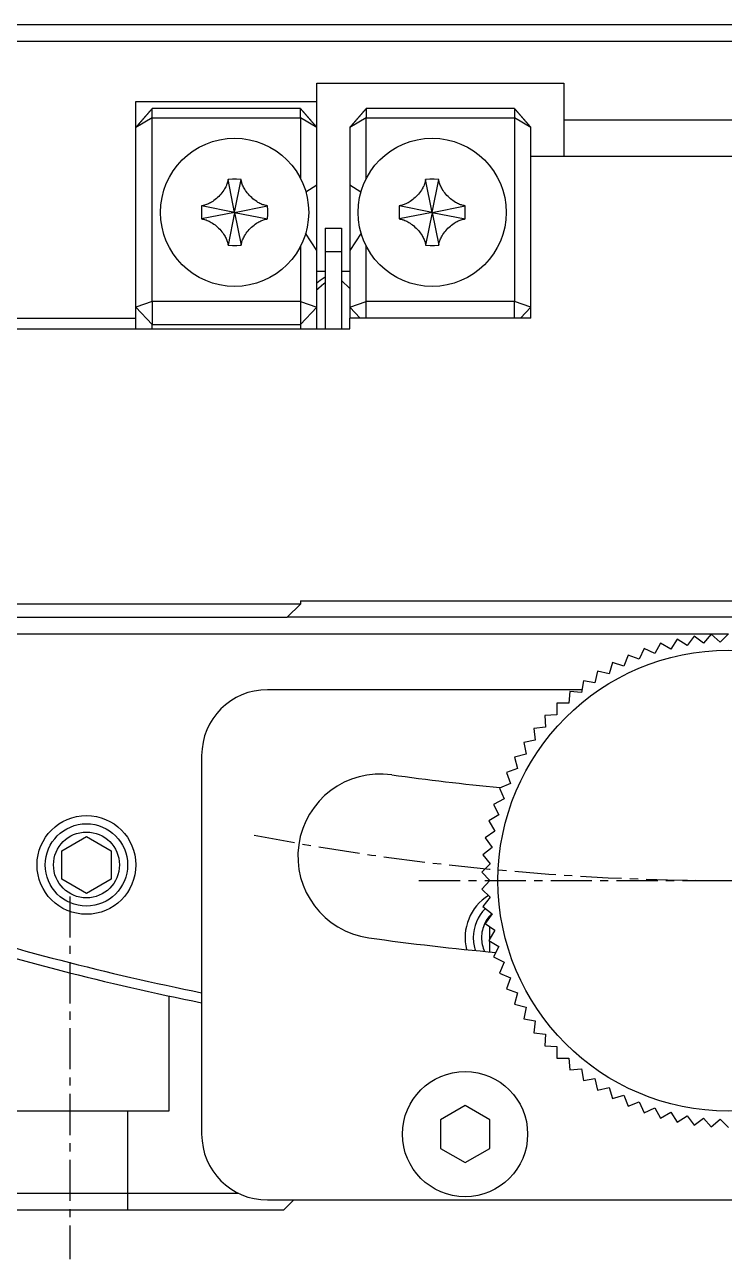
# Model space of a CAD drawing. Extents: x 52 to 451, y 54 to 360.
# Drawn here: x 195.86 to 217.11, y 80.66 to 118.16 of the extents above; entities that cross this region are included whole.
import ezdxf

# ---------------------------------------------------------------- set-up
doc = ezdxf.new("R2010")
doc.units = 0
doc.linetypes.add('CENTER', pattern=[2, 1.25, -0.25, 0.25, -0.25])
doc.layers.get('0').update_dxf_attribs({"linetype": 'CONTINUOUS'})
doc.layers.add('CENTER', color=1, linetype='CENTER')

msp = doc.modelspace()

# ---------------------------------------------------------------- linework, layer by layer
at = {"color": 7, "linetype": 'CONTINUOUS'}
for p, q in [((241.53, 118.161), (192.944, 118.161)), ((192.737, 117.661), (241.737, 117.661)), ((204.737, 116.38), (212.237, 116.38)), ((204.737, 115.825), (204.737, 116.38)), ((212.237, 116.38), (212.237, 115.272)), ((199.237, 109.246), (199.237, 115.825)), ((199.237, 115.825), (204.737, 115.825)), ((204.237, 115.613), (199.737, 115.613)), ((199.737, 115.328), (199.737, 115.613)), ((204.237, 115.328), (204.237, 115.613)), ((204.737, 115.038), (204.737, 115.825)), ((210.737, 115.613), (206.237, 115.613)), ((206.237, 115.613), (206.237, 115.328)), ((210.737, 115.613), (210.737, 115.328)), ((199.737, 115.328), (199.237, 115.038)), ((199.737, 109.748), (199.737, 115.328)), ((199.737, 115.328), (204.237, 115.328)), ((204.237, 115.328), (204.237, 113.492)), ((204.737, 115.038), (204.237, 115.328)), ((206.237, 115.328), (205.737, 115.038)), ((206.237, 113.492), (206.237, 115.328)), ((206.237, 115.328), (210.737, 115.328)), ((210.737, 115.328), (210.737, 109.748)), ((211.237, 115.038), (210.737, 115.328)), ((212.237, 115.272), (222.237, 115.272)), ((212.237, 115.272), (212.237, 114.161)), ((204.737, 113.297), (204.737, 115.038)), ((205.737, 115.038), (205.737, 113.297)), ((211.237, 114.161), (211.237, 115.038)), ((223.237, 114.161), (211.237, 114.161)), ((211.237, 109.246), (211.237, 114.161)), ((201.981, 113.261), (201.966, 113.231)), ((201.994, 113.292), (201.981, 113.261)), ((202.005, 113.319), (201.994, 113.292)), ((202.014, 113.348), (202.005, 113.319)), ((202.022, 113.376), (202.014, 113.348)), ((202.029, 113.405), (202.022, 113.376)), ((202.034, 113.433), (202.029, 113.405)), ((202.037, 113.462), (202.034, 113.433)), ((202.169, 113.467), (202.037, 113.462)), ((202.237, 112.461), (202.037, 113.462)), ((202.3, 113.467), (202.169, 113.467)), ((202.237, 112.461), (202.437, 113.462)), ((202.437, 113.462), (202.3, 113.467)), ((202.44, 113.44), (202.437, 113.462)), ((202.443, 113.417), (202.44, 113.44)), ((202.448, 113.394), (202.443, 113.417)), ((202.453, 113.372), (202.448, 113.394)), ((202.461, 113.343), (202.453, 113.372)), ((202.471, 113.314), (202.461, 113.343)), ((202.482, 113.286), (202.471, 113.314)), ((202.496, 113.254), (202.482, 113.286)), ((204.4, 113.079), (204.737, 113.297)), ((204.737, 111.3), (204.737, 113.297)), ((205.737, 113.297), (206.074, 113.079)), ((205.737, 113.297), (205.737, 111.3)), ((207.981, 113.261), (207.966, 113.231)), ((207.994, 113.292), (207.981, 113.261)), ((208.005, 113.319), (207.994, 113.292)), ((208.014, 113.348), (208.005, 113.319)), ((208.022, 113.376), (208.014, 113.348)), ((208.029, 113.405), (208.022, 113.376)), ((208.034, 113.433), (208.029, 113.405)), ((208.037, 113.462), (208.034, 113.433)), ((208.169, 113.467), (208.037, 113.462)), ((208.237, 112.461), (208.037, 113.462)), ((208.3, 113.467), (208.169, 113.467)), ((208.237, 112.461), (208.437, 113.462)), ((208.437, 113.462), (208.3, 113.467)), ((208.44, 113.44), (208.437, 113.462)), ((208.443, 113.417), (208.44, 113.44)), ((208.448, 113.394), (208.443, 113.417)), ((208.453, 113.372), (208.448, 113.394)), ((208.461, 113.343), (208.453, 113.372)), ((208.471, 113.314), (208.461, 113.343)), ((208.482, 113.286), (208.471, 113.314)), ((208.496, 113.254), (208.482, 113.286)), ((201.721, 112.912), (201.685, 112.879)), ((201.756, 112.946), (201.721, 112.912)), ((201.79, 112.982), (201.756, 112.946)), ((201.823, 113.018), (201.79, 112.982)), ((201.854, 113.056), (201.823, 113.018)), ((201.882, 113.093), (201.854, 113.056)), ((201.909, 113.132), (201.882, 113.093)), ((201.934, 113.171), (201.909, 113.132)), ((201.951, 113.201), (201.934, 113.171)), ((201.966, 113.231), (201.951, 113.201)), ((202.511, 113.223), (202.496, 113.254)), ((202.528, 113.193), (202.511, 113.223)), ((202.546, 113.163), (202.528, 113.193)), ((202.57, 113.125), (202.546, 113.163)), ((202.597, 113.087), (202.57, 113.125)), ((202.624, 113.051), (202.597, 113.087)), ((202.655, 113.013), (202.624, 113.051)), ((202.688, 112.977), (202.655, 113.013)), ((202.722, 112.942), (202.688, 112.977)), ((202.758, 112.908), (202.722, 112.942)), ((202.794, 112.875), (202.758, 112.908)), ((207.721, 112.912), (207.685, 112.879)), ((207.756, 112.946), (207.721, 112.912)), ((207.79, 112.982), (207.756, 112.946)), ((207.823, 113.018), (207.79, 112.982)), ((207.854, 113.056), (207.823, 113.018)), ((207.882, 113.093), (207.854, 113.056)), ((207.909, 113.132), (207.882, 113.093)), ((207.934, 113.171), (207.909, 113.132)), ((207.951, 113.201), (207.934, 113.171)), ((207.966, 113.231), (207.951, 113.201)), ((208.511, 113.223), (208.496, 113.254)), ((208.528, 113.193), (208.511, 113.223)), ((208.546, 113.163), (208.528, 113.193)), ((208.57, 113.125), (208.546, 113.163)), ((208.597, 113.087), (208.57, 113.125)), ((208.624, 113.051), (208.597, 113.087)), ((208.655, 113.013), (208.624, 113.051)), ((208.688, 112.977), (208.655, 113.013)), ((208.722, 112.942), (208.688, 112.977)), ((208.758, 112.908), (208.722, 112.942)), ((208.794, 112.875), (208.758, 112.908)), ((201.236, 112.661), (201.231, 112.524)), ((201.231, 112.524), (201.231, 112.392)), ((201.258, 112.663), (201.236, 112.661)), ((202.237, 112.461), (201.236, 112.661)), ((201.281, 112.667), (201.258, 112.663)), ((201.304, 112.671), (201.281, 112.667)), ((201.326, 112.677), (201.304, 112.671)), ((201.355, 112.685), (201.326, 112.677)), ((201.384, 112.695), (201.355, 112.685)), ((201.412, 112.706), (201.384, 112.695)), ((201.443, 112.72), (201.412, 112.706)), ((201.474, 112.735), (201.443, 112.72)), ((201.505, 112.752), (201.474, 112.735)), ((201.535, 112.769), (201.505, 112.752)), ((201.573, 112.794), (201.535, 112.769)), ((201.611, 112.82), (201.573, 112.794)), ((201.647, 112.848), (201.611, 112.82)), ((201.685, 112.879), (201.647, 112.848)), ((202.237, 112.461), (203.238, 112.661)), ((202.832, 112.844), (202.794, 112.875)), ((202.87, 112.816), (202.832, 112.844)), ((202.908, 112.789), (202.87, 112.816)), ((202.947, 112.764), (202.908, 112.789)), ((202.977, 112.747), (202.947, 112.764)), ((203.007, 112.731), (202.977, 112.747)), ((203.037, 112.717), (203.007, 112.731)), ((203.068, 112.704), (203.037, 112.717)), ((203.096, 112.693), (203.068, 112.704)), ((203.124, 112.684), (203.096, 112.693)), ((203.152, 112.676), (203.124, 112.684)), ((203.181, 112.669), (203.152, 112.676)), ((203.21, 112.664), (203.181, 112.669)), ((203.238, 112.661), (203.21, 112.664)), ((203.243, 112.529), (203.238, 112.661)), ((203.243, 112.398), (203.243, 112.529)), ((207.236, 112.661), (207.231, 112.524)), ((207.231, 112.524), (207.231, 112.392)), ((207.258, 112.663), (207.236, 112.661)), ((208.237, 112.461), (207.236, 112.661)), ((207.281, 112.667), (207.258, 112.663)), ((207.304, 112.671), (207.281, 112.667)), ((207.326, 112.677), (207.304, 112.671)), ((207.355, 112.685), (207.326, 112.677)), ((207.384, 112.695), (207.355, 112.685)), ((207.412, 112.706), (207.384, 112.695)), ((207.443, 112.72), (207.412, 112.706)), ((207.474, 112.735), (207.443, 112.72)), ((207.505, 112.752), (207.474, 112.735)), ((207.535, 112.769), (207.505, 112.752)), ((207.573, 112.794), (207.535, 112.769)), ((207.611, 112.82), (207.573, 112.794)), ((207.647, 112.848), (207.611, 112.82)), ((207.685, 112.879), (207.647, 112.848)), ((208.237, 112.461), (209.238, 112.661)), ((208.832, 112.844), (208.794, 112.875)), ((208.87, 112.816), (208.832, 112.844)), ((208.908, 112.789), (208.87, 112.816)), ((208.947, 112.764), (208.908, 112.789)), ((208.977, 112.747), (208.947, 112.764)), ((209.007, 112.731), (208.977, 112.747)), ((209.037, 112.717), (209.007, 112.731)), ((209.068, 112.704), (209.037, 112.717)), ((209.096, 112.693), (209.068, 112.704)), ((209.124, 112.684), (209.096, 112.693)), ((209.152, 112.676), (209.124, 112.684)), ((209.181, 112.669), (209.152, 112.676)), ((209.21, 112.664), (209.181, 112.669)), ((209.238, 112.661), (209.21, 112.664)), ((209.243, 112.529), (209.238, 112.661)), ((209.243, 112.398), (209.243, 112.529)), ((201.231, 112.392), (201.236, 112.261)), ((202.237, 112.461), (201.236, 112.261)), ((201.236, 112.261), (201.264, 112.257)), ((201.264, 112.257), (201.293, 112.253)), ((201.293, 112.253), (201.322, 112.246)), ((201.322, 112.246), (201.35, 112.238)), ((201.35, 112.238), (201.378, 112.229)), ((201.378, 112.229), (201.406, 112.218)), ((201.406, 112.218), (201.437, 112.205)), ((201.437, 112.205), (201.467, 112.19)), ((201.467, 112.19), (201.497, 112.174)), ((201.497, 112.174), (201.527, 112.157)), ((201.527, 112.157), (201.566, 112.133)), ((201.566, 112.133), (201.604, 112.106)), ((202.237, 112.461), (202.037, 111.46)), ((202.237, 112.461), (202.437, 111.46)), ((202.237, 112.461), (203.238, 112.261)), ((202.901, 112.128), (202.939, 112.152)), ((202.939, 112.152), (202.969, 112.17)), ((202.969, 112.17), (203, 112.187)), ((203, 112.187), (203.031, 112.202)), ((203.031, 112.202), (203.062, 112.216)), ((203.062, 112.216), (203.091, 112.227)), ((203.091, 112.227), (203.119, 112.237)), ((203.119, 112.237), (203.148, 112.245)), ((203.148, 112.245), (203.171, 112.25)), ((203.171, 112.25), (203.193, 112.255)), ((203.193, 112.255), (203.216, 112.258)), ((203.216, 112.258), (203.238, 112.261)), ((203.238, 112.261), (203.243, 112.398)), ((207.231, 112.392), (207.236, 112.261)), ((208.237, 112.461), (207.236, 112.261)), ((207.236, 112.261), (207.264, 112.257)), ((207.264, 112.257), (207.293, 112.253)), ((207.293, 112.253), (207.322, 112.246)), ((207.322, 112.246), (207.35, 112.238)), ((207.35, 112.238), (207.378, 112.229)), ((207.378, 112.229), (207.406, 112.218)), ((207.406, 112.218), (207.437, 112.205)), ((207.437, 112.205), (207.467, 112.19)), ((207.467, 112.19), (207.497, 112.174)), ((207.497, 112.174), (207.527, 112.157)), ((207.527, 112.157), (207.566, 112.133)), ((207.566, 112.133), (207.604, 112.106)), ((208.237, 112.461), (208.037, 111.46)), ((208.237, 112.461), (208.437, 111.46)), ((208.237, 112.461), (209.238, 112.261)), ((208.901, 112.128), (208.939, 112.152)), ((208.939, 112.152), (208.969, 112.17)), ((208.969, 112.17), (209, 112.187)), ((209, 112.187), (209.031, 112.202)), ((209.031, 112.202), (209.062, 112.216)), ((209.062, 112.216), (209.091, 112.227)), ((209.091, 112.227), (209.119, 112.237)), ((209.119, 112.237), (209.148, 112.245)), ((209.148, 112.245), (209.171, 112.25)), ((209.171, 112.25), (209.193, 112.255)), ((209.193, 112.255), (209.216, 112.258)), ((209.216, 112.258), (209.238, 112.261)), ((209.238, 112.261), (209.243, 112.398)), ((201.604, 112.106), (201.642, 112.078)), ((201.642, 112.078), (201.68, 112.047)), ((201.68, 112.047), (201.716, 112.014)), ((201.716, 112.014), (201.752, 111.98)), ((201.752, 111.98), (201.786, 111.945)), ((201.786, 111.945), (201.819, 111.908)), ((201.819, 111.908), (201.85, 111.871)), ((201.85, 111.871), (201.878, 111.834)), ((201.878, 111.834), (201.904, 111.797)), ((201.904, 111.797), (201.929, 111.759)), ((201.929, 111.759), (201.946, 111.729)), ((202.54, 111.75), (202.565, 111.79)), ((202.565, 111.79), (202.592, 111.828)), ((202.592, 111.828), (202.62, 111.866)), ((202.62, 111.866), (202.651, 111.903)), ((202.651, 111.903), (202.684, 111.94)), ((202.684, 111.94), (202.718, 111.976)), ((202.718, 111.976), (202.753, 112.01)), ((202.753, 112.01), (202.79, 112.042)), ((202.79, 112.042), (202.827, 112.074)), ((202.827, 112.074), (202.864, 112.101)), ((202.864, 112.101), (202.901, 112.128)), ((204.737, 111.3), (204.394, 111.824)), ((204.987, 111.976), (205.487, 111.976)), ((204.987, 111.976), (204.987, 111.269)), ((205.487, 111.976), (205.487, 111.269)), ((206.08, 111.824), (205.737, 111.3)), ((207.604, 112.106), (207.642, 112.078)), ((207.642, 112.078), (207.68, 112.047)), ((207.68, 112.047), (207.716, 112.014)), ((207.716, 112.014), (207.752, 111.98)), ((207.752, 111.98), (207.786, 111.945)), ((207.786, 111.945), (207.819, 111.908)), ((207.819, 111.908), (207.85, 111.871)), ((207.85, 111.871), (207.878, 111.834)), ((207.878, 111.834), (207.904, 111.797)), ((207.904, 111.797), (207.929, 111.759)), ((207.929, 111.759), (207.946, 111.729)), ((208.54, 111.75), (208.565, 111.79)), ((208.565, 111.79), (208.592, 111.828)), ((208.592, 111.828), (208.62, 111.866)), ((208.62, 111.866), (208.651, 111.903)), ((208.651, 111.903), (208.684, 111.94)), ((208.684, 111.94), (208.718, 111.976)), ((208.718, 111.976), (208.753, 112.01)), ((208.753, 112.01), (208.79, 112.042)), ((208.79, 112.042), (208.827, 112.074)), ((208.827, 112.074), (208.864, 112.101)), ((208.864, 112.101), (208.901, 112.128)), ((201.946, 111.729), (201.963, 111.698)), ((201.963, 111.698), (201.978, 111.667)), ((201.978, 111.667), (201.992, 111.636)), ((201.992, 111.636), (202.003, 111.607)), ((202.003, 111.607), (202.013, 111.579)), ((202.013, 111.579), (202.021, 111.55)), ((202.021, 111.55), (202.027, 111.527)), ((202.027, 111.527), (202.031, 111.505)), ((202.031, 111.505), (202.034, 111.482)), ((202.034, 111.482), (202.037, 111.46)), ((202.037, 111.46), (202.174, 111.454)), ((202.174, 111.454), (202.306, 111.455)), ((202.306, 111.455), (202.437, 111.46)), ((202.437, 111.46), (202.44, 111.488)), ((202.44, 111.488), (202.445, 111.517)), ((202.445, 111.517), (202.452, 111.546)), ((202.452, 111.546), (202.46, 111.574)), ((202.46, 111.574), (202.469, 111.602)), ((202.469, 111.602), (202.48, 111.63)), ((202.48, 111.63), (202.493, 111.661)), ((202.493, 111.661), (202.508, 111.691)), ((202.508, 111.691), (202.524, 111.721)), ((202.524, 111.721), (202.54, 111.75)), ((204.237, 111.43), (204.237, 109.748)), ((206.237, 109.748), (206.237, 111.43)), ((207.946, 111.729), (207.963, 111.698)), ((207.963, 111.698), (207.978, 111.667)), ((207.978, 111.667), (207.992, 111.636)), ((207.992, 111.636), (208.003, 111.607)), ((208.003, 111.607), (208.013, 111.579)), ((208.013, 111.579), (208.021, 111.55)), ((208.021, 111.55), (208.027, 111.527)), ((208.027, 111.527), (208.031, 111.505)), ((208.031, 111.505), (208.034, 111.482)), ((208.034, 111.482), (208.037, 111.46)), ((208.037, 111.46), (208.174, 111.454)), ((208.174, 111.454), (208.306, 111.455)), ((208.306, 111.455), (208.437, 111.46)), ((208.437, 111.46), (208.44, 111.488)), ((208.44, 111.488), (208.445, 111.517)), ((208.445, 111.517), (208.452, 111.546)), ((208.452, 111.546), (208.46, 111.574)), ((208.46, 111.574), (208.469, 111.602)), ((208.469, 111.602), (208.48, 111.63)), ((208.48, 111.63), (208.493, 111.661)), ((208.493, 111.661), (208.508, 111.691)), ((208.508, 111.691), (208.524, 111.721)), ((208.524, 111.721), (208.54, 111.75)), ((204.737, 109.578), (204.737, 111.3)), ((204.987, 111.269), (204.987, 108.92)), ((205.487, 111.269), (205.487, 108.92)), ((205.737, 111.3), (205.737, 109.578)), ((204.987, 110.661), (204.737, 110.661)), ((205.737, 110.661), (205.487, 110.661)), ((204.737, 110.321), (204.838, 110.401)), ((204.838, 110.401), (204.929, 110.465)), ((204.929, 110.465), (204.987, 110.501)), ((205.487, 110.388), (205.737, 110.147)), ((199.737, 109.748), (199.237, 109.578)), ((199.737, 109.05), (199.237, 109.578)), ((204.237, 109.748), (199.737, 109.748)), ((199.737, 109.748), (199.737, 109.05)), ((204.237, 109.748), (204.237, 109.05)), ((204.237, 109.748), (204.737, 109.578)), ((204.737, 109.578), (204.237, 109.05)), ((204.737, 108.92), (204.737, 109.578)), ((205.737, 109.578), (206.237, 109.748)), ((206.052, 109.246), (205.737, 109.578)), ((205.737, 109.578), (205.737, 109.246)), ((210.737, 109.748), (206.237, 109.748)), ((206.237, 109.246), (206.237, 109.748)), ((210.737, 109.246), (210.737, 109.748)), ((211.237, 109.578), (210.737, 109.748)), ((211.237, 109.578), (210.922, 109.246)), ((192.737, 109.246), (199.237, 109.246)), ((199.237, 108.92), (199.237, 109.246)), ((211.237, 109.246), (205.737, 109.246)), ((205.737, 108.92), (205.737, 109.246)), ((192.737, 108.92), (205.737, 108.92)), ((199.737, 109.05), (204.237, 109.05)), ((199.737, 108.92), (199.737, 109.05)), ((204.237, 109.05), (204.237, 108.92)), ((204.237, 100.561), (192.737, 100.561)), ((203.837, 100.161), (204.237, 100.561)), ((204.237, 100.661), (230.237, 100.661)), ((204.237, 100.661), (204.237, 100.561)), ((192.903, 100.161), (203.837, 100.161)), ((230.637, 100.161), (203.837, 100.161)), ((192.737, 99.661), (217.237, 99.661)), ((215.678, 99.497), (215.483, 99.197)), ((215.978, 99.302), (215.678, 99.497)), ((216.193, 99.588), (215.978, 99.302)), ((216.479, 99.372), (216.193, 99.588)), ((216.714, 99.643), (216.479, 99.372)), ((216.984, 99.408), (216.714, 99.643)), ((217.237, 99.661), (216.984, 99.408)), ((214.187, 99.012), (214.058, 98.678)), ((214.521, 98.884), (214.187, 99.012)), ((214.672, 99.209), (214.521, 98.884)), ((214.996, 99.057), (214.672, 99.209)), ((215.17, 99.37), (214.996, 99.057)), ((215.483, 99.197), (215.17, 99.37)), ((213.716, 98.783), (213.611, 98.441)), ((214.058, 98.678), (213.716, 98.783)), ((213.263, 98.521), (213.182, 98.172)), ((213.611, 98.441), (213.263, 98.521)), ((212.786, 97.961), (203.237, 97.961)), ((212.416, 97.906), (212.385, 97.55)), ((212.773, 97.875), (212.416, 97.906)), ((212.829, 98.228), (212.773, 97.875)), ((213.182, 98.172), (212.829, 98.228)), ((212.027, 97.556), (212.021, 97.198)), ((212.385, 97.55), (212.027, 97.556)), ((212.021, 97.198), (211.663, 97.179)), ((211.663, 97.179), (211.682, 96.822)), ((211.682, 96.822), (211.327, 96.778)), ((211.327, 96.778), (211.371, 96.423)), ((211.371, 96.423), (211.019, 96.355)), ((211.019, 96.355), (211.088, 96.003)), ((201.237, 95.961), (201.237, 84.461)), ((211.088, 96.003), (210.742, 95.911)), ((210.742, 95.911), (210.834, 95.565)), ((210.834, 95.565), (210.496, 95.449)), ((210.496, 95.449), (210.613, 95.11)), ((210.613, 95.11), (210.283, 94.97)), ((210.283, 94.97), (210.423, 94.641)), ((210.423, 94.641), (210.104, 94.478)), ((210.267, 94.16), (209.96, 93.975)), ((210.104, 94.478), (210.267, 94.16)), ((209.96, 93.975), (210.144, 93.668)), ((196.987, 93.071), (197.737, 93.504)), ((197.737, 93.504), (198.487, 93.071)), ((210.144, 93.668), (209.851, 93.463)), ((209.851, 93.463), (210.056, 93.17)), ((196.987, 92.205), (196.987, 93.071)), ((198.487, 93.071), (198.487, 92.205)), ((210.056, 93.17), (209.778, 92.945)), ((210.003, 92.667), (209.742, 92.423)), ((209.778, 92.945), (210.003, 92.667)), ((209.742, 92.423), (209.986, 92.161)), ((197.737, 91.772), (196.987, 92.205)), ((198.487, 92.205), (197.737, 91.772)), ((209.986, 92.161), (209.742, 91.899)), ((209.742, 91.899), (210.003, 91.655)), ((210.003, 91.655), (209.778, 91.377)), ((209.778, 91.377), (210.056, 91.152)), ((210.056, 91.152), (209.851, 90.858)), ((209.851, 90.858), (210.144, 90.653)), ((209.987, 90.392), (209.987, 90.763)), ((210.144, 90.653), (209.96, 90.346)), ((209.96, 90.346), (210.267, 90.162)), ((209.987, 89.999), (209.987, 90.33)), ((210.267, 90.162), (210.104, 89.843)), ((209.993, 89.996), (209.987, 89.999)), ((210.104, 89.843), (210.423, 89.681)), ((210.423, 89.681), (210.283, 89.351)), ((210.283, 89.351), (210.613, 89.211)), ((210.613, 89.211), (210.496, 88.873)), ((210.496, 88.873), (210.834, 88.757)), ((210.834, 88.757), (210.742, 88.411)), ((210.742, 88.411), (211.088, 88.318)), ((211.088, 88.318), (211.019, 87.967)), ((211.019, 87.967), (211.371, 87.899)), ((211.371, 87.899), (211.327, 87.543)), ((211.327, 87.543), (211.682, 87.5)), ((211.682, 87.5), (211.663, 87.142)), ((211.663, 87.142), (212.021, 87.124)), ((212.021, 87.124), (212.027, 86.766)), ((212.027, 86.766), (212.385, 86.772)), ((212.385, 86.772), (212.416, 86.416)), ((212.416, 86.416), (212.773, 86.447)), ((212.773, 86.447), (212.829, 86.093)), ((212.829, 86.093), (213.182, 86.149)), ((213.182, 86.149), (213.263, 85.8)), ((213.263, 85.8), (213.611, 85.881)), ((213.611, 85.881), (213.716, 85.539)), ((213.716, 85.539), (214.058, 85.643)), ((214.058, 85.643), (214.187, 85.309)), ((209.237, 85.327), (208.487, 84.894)), ((209.987, 84.894), (209.237, 85.327)), ((214.187, 85.309), (214.521, 85.438)), ((214.521, 85.438), (214.672, 85.113)), ((214.672, 85.113), (214.996, 85.264)), ((214.996, 85.264), (215.17, 84.951)), ((208.487, 84.894), (208.487, 84.028)), ((209.987, 84.028), (209.987, 84.894)), ((215.17, 84.951), (215.483, 85.125)), ((215.483, 85.125), (215.678, 84.825)), ((215.678, 84.825), (215.978, 85.02)), ((215.978, 85.02), (216.193, 84.734)), ((216.193, 84.734), (216.479, 84.949)), ((216.479, 84.949), (216.714, 84.679)), ((216.714, 84.679), (216.984, 84.914)), ((216.984, 84.914), (217.237, 84.661)), ((208.487, 84.028), (209.237, 83.595)), ((209.237, 83.595), (209.987, 84.028)), ((202.365, 82.661), (192.737, 82.661)), ((192.737, 82.161), (203.737, 82.161)), ((203.237, 82.461), (231.237, 82.461)), ((204.037, 82.461), (203.737, 82.161))]:
    msp.add_line(p, q, dxfattribs=at)
at = {"color": 3, "linetype": 'CONTINUOUS'}
for p, q in [((204.987, 111.269), (205.487, 111.269)), ((200.237, 88.658), (200.237, 85.161)), ((200.237, 85.161), (194.237, 85.161)), ((198.987, 85.161), (198.987, 82.161))]:
    msp.add_line(p, q, dxfattribs=at)
at = {"color": 7, "linetype": 'CONTINUOUS'}
for points in [[(199.237, 115.038, 0), (199.241, 115.043, 0), (199.245, 115.047, 0), (199.249, 115.052, 0), (199.253, 115.056, 0), (199.257, 115.061, 0), (199.26, 115.065, 0), (199.264, 115.07, 0), (199.268, 115.074, 0), (199.272, 115.079, 0), (199.276, 115.083, 0), (199.28, 115.088, 0), (199.284, 115.092, 0), (199.288, 115.097, 0), (199.292, 115.101, 0), (199.296, 115.106, 0), (199.3, 115.11, 0), (199.304, 115.115, 0), (199.307, 115.119, 0), (199.311, 115.124, 0), (199.315, 115.128, 0), (199.319, 115.133, 0), (199.323, 115.137, 0), (199.327, 115.142, 0), (199.331, 115.146, 0), (199.335, 115.151, 0), (199.339, 115.155, 0), (199.343, 115.16, 0), (199.347, 115.164, 0), (199.35, 115.169, 0), (199.354, 115.173, 0), (199.358, 115.178, 0), (199.362, 115.182, 0), (199.366, 115.187, 0), (199.37, 115.191, 0), (199.374, 115.196, 0), (199.378, 115.2, 0), (199.382, 115.205, 0), (199.386, 115.209, 0), (199.39, 115.214, 0), (199.394, 115.218, 0), (199.397, 115.223, 0), (199.401, 115.227, 0), (199.405, 115.232, 0), (199.409, 115.236, 0), (199.413, 115.241, 0), (199.417, 115.245, 0), (199.421, 115.25, 0), (199.425, 115.254, 0), (199.429, 115.259, 0), (199.433, 115.263, 0), (199.437, 115.268, 0), (199.44, 115.272, 0), (199.444, 115.277, 0), (199.448, 115.281, 0), (199.452, 115.286, 0), (199.456, 115.29, 0), (199.46, 115.295, 0), (199.464, 115.299, 0), (199.468, 115.304, 0), (199.472, 115.308, 0), (199.476, 115.313, 0), (199.479, 115.317, 0), (199.483, 115.322, 0), (199.487, 115.326, 0), (199.491, 115.331, 0), (199.495, 115.335, 0), (199.499, 115.34, 0), (199.503, 115.344, 0), (199.507, 115.349, 0), (199.511, 115.353, 0), (199.515, 115.358, 0), (199.519, 115.362, 0), (199.522, 115.367, 0), (199.526, 115.371, 0), (199.53, 115.376, 0), (199.534, 115.38, 0), (199.538, 115.385, 0), (199.542, 115.389, 0), (199.546, 115.394, 0), (199.55, 115.398, 0), (199.554, 115.403, 0), (199.558, 115.407, 0), (199.562, 115.412, 0), (199.565, 115.416, 0), (199.569, 115.421, 0), (199.573, 115.425, 0), (199.577, 115.43, 0), (199.581, 115.434, 0), (199.585, 115.439, 0), (199.589, 115.443, 0), (199.593, 115.447, 0), (199.597, 115.452, 0), (199.601, 115.456, 0), (199.604, 115.461, 0), (199.608, 115.465, 0), (199.612, 115.47, 0), (199.616, 115.474, 0), (199.62, 115.479, 0), (199.624, 115.483, 0), (199.628, 115.488, 0), (199.632, 115.492, 0), (199.636, 115.497, 0), (199.64, 115.501, 0), (199.643, 115.506, 0), (199.647, 115.51, 0), (199.651, 115.515, 0), (199.655, 115.519, 0), (199.659, 115.524, 0), (199.663, 115.528, 0), (199.667, 115.533, 0), (199.671, 115.537, 0), (199.675, 115.542, 0), (199.679, 115.546, 0), (199.682, 115.551, 0), (199.686, 115.555, 0), (199.69, 115.56, 0), (199.694, 115.564, 0), (199.698, 115.569, 0), (199.702, 115.573, 0), (199.706, 115.578, 0), (199.71, 115.582, 0), (199.714, 115.587, 0), (199.717, 115.591, 0), (199.721, 115.596, 0), (199.725, 115.6, 0), (199.729, 115.605, 0), (199.733, 115.609, 0), (199.737, 115.613, 0)], [(204.237, 115.613, 0), (204.241, 115.609, 0), (204.245, 115.605, 0), (204.249, 115.6, 0), (204.253, 115.596, 0), (204.257, 115.591, 0), (204.261, 115.587, 0), (204.264, 115.582, 0), (204.268, 115.578, 0), (204.272, 115.573, 0), (204.276, 115.569, 0), (204.28, 115.564, 0), (204.284, 115.56, 0), (204.288, 115.555, 0), (204.292, 115.551, 0), (204.296, 115.546, 0), (204.3, 115.542, 0), (204.303, 115.537, 0), (204.307, 115.533, 0), (204.311, 115.528, 0), (204.315, 115.524, 0), (204.319, 115.519, 0), (204.323, 115.515, 0), (204.327, 115.51, 0), (204.331, 115.506, 0), (204.335, 115.501, 0), (204.338, 115.497, 0), (204.342, 115.492, 0), (204.346, 115.488, 0), (204.35, 115.483, 0), (204.354, 115.479, 0), (204.358, 115.474, 0), (204.362, 115.47, 0), (204.366, 115.465, 0), (204.37, 115.461, 0), (204.374, 115.456, 0), (204.378, 115.452, 0), (204.381, 115.447, 0), (204.385, 115.443, 0), (204.389, 115.439, 0), (204.393, 115.434, 0), (204.397, 115.43, 0), (204.401, 115.425, 0), (204.405, 115.421, 0), (204.409, 115.416, 0), (204.413, 115.412, 0), (204.417, 115.407, 0), (204.42, 115.403, 0), (204.424, 115.398, 0), (204.428, 115.394, 0), (204.432, 115.389, 0), (204.436, 115.385, 0), (204.44, 115.38, 0), (204.444, 115.376, 0), (204.448, 115.371, 0), (204.452, 115.367, 0), (204.456, 115.362, 0), (204.459, 115.358, 0), (204.463, 115.353, 0), (204.467, 115.349, 0), (204.471, 115.344, 0), (204.475, 115.34, 0), (204.479, 115.335, 0), (204.483, 115.331, 0), (204.487, 115.326, 0), (204.491, 115.322, 0), (204.495, 115.317, 0), (204.499, 115.313, 0), (204.502, 115.308, 0), (204.506, 115.304, 0), (204.51, 115.299, 0), (204.514, 115.295, 0), (204.518, 115.29, 0), (204.522, 115.286, 0), (204.526, 115.281, 0), (204.53, 115.277, 0), (204.534, 115.272, 0), (204.538, 115.268, 0), (204.542, 115.263, 0), (204.545, 115.259, 0), (204.549, 115.254, 0), (204.553, 115.25, 0), (204.557, 115.245, 0), (204.561, 115.241, 0), (204.565, 115.236, 0), (204.569, 115.232, 0), (204.573, 115.227, 0), (204.577, 115.223, 0), (204.581, 115.218, 0), (204.585, 115.214, 0), (204.588, 115.209, 0), (204.592, 115.205, 0), (204.596, 115.2, 0), (204.6, 115.196, 0), (204.604, 115.191, 0), (204.608, 115.187, 0), (204.612, 115.182, 0), (204.616, 115.178, 0), (204.62, 115.173, 0), (204.624, 115.169, 0), (204.628, 115.164, 0), (204.631, 115.16, 0), (204.635, 115.155, 0), (204.639, 115.151, 0), (204.643, 115.146, 0), (204.647, 115.142, 0), (204.651, 115.137, 0), (204.655, 115.133, 0), (204.659, 115.128, 0), (204.663, 115.124, 0), (204.667, 115.119, 0), (204.671, 115.115, 0), (204.675, 115.11, 0), (204.678, 115.106, 0), (204.682, 115.101, 0), (204.686, 115.097, 0), (204.69, 115.092, 0), (204.694, 115.088, 0), (204.698, 115.083, 0), (204.702, 115.079, 0), (204.706, 115.074, 0), (204.71, 115.07, 0), (204.714, 115.065, 0), (204.718, 115.061, 0), (204.721, 115.056, 0), (204.725, 115.052, 0), (204.729, 115.047, 0), (204.733, 115.043, 0), (204.737, 115.038, 0)], [(205.737, 115.038, 0), (205.741, 115.043, 0), (205.745, 115.047, 0), (205.749, 115.052, 0), (205.753, 115.056, 0), (205.757, 115.061, 0), (205.76, 115.065, 0), (205.764, 115.07, 0), (205.768, 115.074, 0), (205.772, 115.079, 0), (205.776, 115.083, 0), (205.78, 115.088, 0), (205.784, 115.092, 0), (205.788, 115.097, 0), (205.792, 115.101, 0), (205.796, 115.106, 0), (205.8, 115.11, 0), (205.804, 115.115, 0), (205.807, 115.119, 0), (205.811, 115.124, 0), (205.815, 115.128, 0), (205.819, 115.133, 0), (205.823, 115.137, 0), (205.827, 115.142, 0), (205.831, 115.146, 0), (205.835, 115.151, 0), (205.839, 115.155, 0), (205.843, 115.16, 0), (205.847, 115.164, 0), (205.85, 115.169, 0), (205.854, 115.173, 0), (205.858, 115.178, 0), (205.862, 115.182, 0), (205.866, 115.187, 0), (205.87, 115.191, 0), (205.874, 115.196, 0), (205.878, 115.2, 0), (205.882, 115.205, 0), (205.886, 115.209, 0), (205.89, 115.214, 0), (205.894, 115.218, 0), (205.897, 115.223, 0), (205.901, 115.227, 0), (205.905, 115.232, 0), (205.909, 115.236, 0), (205.913, 115.241, 0), (205.917, 115.245, 0), (205.921, 115.25, 0), (205.925, 115.254, 0), (205.929, 115.259, 0), (205.933, 115.263, 0), (205.937, 115.268, 0), (205.94, 115.272, 0), (205.944, 115.277, 0), (205.948, 115.281, 0), (205.952, 115.286, 0), (205.956, 115.29, 0), (205.96, 115.295, 0), (205.964, 115.299, 0), (205.968, 115.304, 0), (205.972, 115.308, 0), (205.976, 115.313, 0), (205.979, 115.317, 0), (205.983, 115.322, 0), (205.987, 115.326, 0), (205.991, 115.331, 0), (205.995, 115.335, 0), (205.999, 115.34, 0), (206.003, 115.344, 0), (206.007, 115.349, 0), (206.011, 115.353, 0), (206.015, 115.358, 0), (206.019, 115.362, 0), (206.022, 115.367, 0), (206.026, 115.371, 0), (206.03, 115.376, 0), (206.034, 115.38, 0), (206.038, 115.385, 0), (206.042, 115.389, 0), (206.046, 115.394, 0), (206.05, 115.398, 0), (206.054, 115.403, 0), (206.058, 115.407, 0), (206.062, 115.412, 0), (206.065, 115.416, 0), (206.069, 115.421, 0), (206.073, 115.425, 0), (206.077, 115.43, 0), (206.081, 115.434, 0), (206.085, 115.439, 0), (206.089, 115.443, 0), (206.093, 115.447, 0), (206.097, 115.452, 0), (206.101, 115.456, 0), (206.104, 115.461, 0), (206.108, 115.465, 0), (206.112, 115.47, 0), (206.116, 115.474, 0), (206.12, 115.479, 0), (206.124, 115.483, 0), (206.128, 115.488, 0), (206.132, 115.492, 0), (206.136, 115.497, 0), (206.14, 115.501, 0), (206.143, 115.506, 0), (206.147, 115.51, 0), (206.151, 115.515, 0), (206.155, 115.519, 0), (206.159, 115.524, 0), (206.163, 115.528, 0), (206.167, 115.533, 0), (206.171, 115.537, 0), (206.175, 115.542, 0), (206.179, 115.546, 0), (206.182, 115.551, 0), (206.186, 115.555, 0), (206.19, 115.56, 0), (206.194, 115.564, 0), (206.198, 115.569, 0), (206.202, 115.573, 0), (206.206, 115.578, 0), (206.21, 115.582, 0), (206.214, 115.587, 0), (206.217, 115.591, 0), (206.221, 115.596, 0), (206.225, 115.6, 0), (206.229, 115.605, 0), (206.233, 115.609, 0), (206.237, 115.613, 0)], [(210.737, 115.613, 0), (210.741, 115.609, 0), (210.745, 115.605, 0), (210.749, 115.6, 0), (210.753, 115.596, 0), (210.757, 115.591, 0), (210.761, 115.587, 0), (210.764, 115.582, 0), (210.768, 115.578, 0), (210.772, 115.573, 0), (210.776, 115.569, 0), (210.78, 115.564, 0), (210.784, 115.56, 0), (210.788, 115.555, 0), (210.792, 115.551, 0), (210.796, 115.546, 0), (210.8, 115.542, 0), (210.803, 115.537, 0), (210.807, 115.533, 0), (210.811, 115.528, 0), (210.815, 115.524, 0), (210.819, 115.519, 0), (210.823, 115.515, 0), (210.827, 115.51, 0), (210.831, 115.506, 0), (210.835, 115.501, 0), (210.838, 115.497, 0), (210.842, 115.492, 0), (210.846, 115.488, 0), (210.85, 115.483, 0), (210.854, 115.479, 0), (210.858, 115.474, 0), (210.862, 115.47, 0), (210.866, 115.465, 0), (210.87, 115.461, 0), (210.874, 115.456, 0), (210.878, 115.452, 0), (210.881, 115.447, 0), (210.885, 115.443, 0), (210.889, 115.439, 0), (210.893, 115.434, 0), (210.897, 115.43, 0), (210.901, 115.425, 0), (210.905, 115.421, 0), (210.909, 115.416, 0), (210.913, 115.412, 0), (210.917, 115.407, 0), (210.92, 115.403, 0), (210.924, 115.398, 0), (210.928, 115.394, 0), (210.932, 115.389, 0), (210.936, 115.385, 0), (210.94, 115.38, 0), (210.944, 115.376, 0), (210.948, 115.371, 0), (210.952, 115.367, 0), (210.956, 115.362, 0), (210.959, 115.358, 0), (210.963, 115.353, 0), (210.967, 115.349, 0), (210.971, 115.344, 0), (210.975, 115.34, 0), (210.979, 115.335, 0), (210.983, 115.331, 0), (210.987, 115.326, 0), (210.991, 115.322, 0), (210.995, 115.317, 0), (210.999, 115.313, 0), (211.002, 115.308, 0), (211.006, 115.304, 0), (211.01, 115.299, 0), (211.014, 115.295, 0), (211.018, 115.29, 0), (211.022, 115.286, 0), (211.026, 115.281, 0), (211.03, 115.277, 0), (211.034, 115.272, 0), (211.038, 115.268, 0), (211.042, 115.263, 0), (211.045, 115.259, 0), (211.049, 115.254, 0), (211.053, 115.25, 0), (211.057, 115.245, 0), (211.061, 115.241, 0), (211.065, 115.236, 0), (211.069, 115.232, 0), (211.073, 115.227, 0), (211.077, 115.223, 0), (211.081, 115.218, 0), (211.085, 115.214, 0), (211.088, 115.209, 0), (211.092, 115.205, 0), (211.096, 115.2, 0), (211.1, 115.196, 0), (211.104, 115.191, 0), (211.108, 115.187, 0), (211.112, 115.182, 0), (211.116, 115.178, 0), (211.12, 115.173, 0), (211.124, 115.169, 0), (211.128, 115.164, 0), (211.131, 115.16, 0), (211.135, 115.155, 0), (211.139, 115.151, 0), (211.143, 115.146, 0), (211.147, 115.142, 0), (211.151, 115.137, 0), (211.155, 115.133, 0), (211.159, 115.128, 0), (211.163, 115.124, 0), (211.167, 115.119, 0), (211.171, 115.115, 0), (211.175, 115.11, 0), (211.178, 115.106, 0), (211.182, 115.101, 0), (211.186, 115.097, 0), (211.19, 115.092, 0), (211.194, 115.088, 0), (211.198, 115.083, 0), (211.202, 115.079, 0), (211.206, 115.074, 0), (211.21, 115.07, 0), (211.214, 115.065, 0), (211.218, 115.061, 0), (211.221, 115.056, 0), (211.225, 115.052, 0), (211.229, 115.047, 0), (211.233, 115.043, 0), (211.237, 115.038, 0)]]:
    msp.add_polyline3d(points, dxfattribs=at)
at = {"color": 3, "linetype": 'CONTINUOUS'}
msp.add_polyline3d([(204.987, 110.322, 0), (204.985, 110.321, 0), (204.983, 110.319, 0), (204.982, 110.318, 0), (204.98, 110.317, 0), (204.978, 110.315, 0), (204.976, 110.314, 0), (204.974, 110.312, 0), (204.972, 110.311, 0), (204.971, 110.309, 0), (204.969, 110.308, 0), (204.967, 110.306, 0), (204.965, 110.305, 0), (204.963, 110.303, 0), (204.961, 110.302, 0), (204.959, 110.3, 0), (204.957, 110.299, 0), (204.956, 110.297, 0), (204.954, 110.296, 0), (204.952, 110.294, 0), (204.95, 110.293, 0), (204.948, 110.291, 0), (204.946, 110.29, 0), (204.944, 110.288, 0), (204.942, 110.287, 0), (204.941, 110.285, 0), (204.939, 110.284, 0), (204.937, 110.282, 0), (204.935, 110.28, 0), (204.933, 110.279, 0), (204.931, 110.277, 0), (204.929, 110.276, 0), (204.927, 110.274, 0), (204.925, 110.273, 0), (204.923, 110.271, 0), (204.922, 110.27, 0), (204.92, 110.268, 0), (204.918, 110.266, 0), (204.916, 110.265, 0), (204.914, 110.263, 0), (204.912, 110.262, 0), (204.91, 110.26, 0), (204.908, 110.258, 0), (204.906, 110.257, 0), (204.904, 110.255, 0), (204.902, 110.254, 0), (204.9, 110.252, 0), (204.899, 110.25, 0), (204.897, 110.249, 0), (204.895, 110.247, 0), (204.893, 110.245, 0), (204.891, 110.244, 0), (204.889, 110.242, 0), (204.887, 110.24, 0), (204.885, 110.239, 0), (204.883, 110.237, 0), (204.881, 110.235, 0), (204.879, 110.234, 0), (204.877, 110.232, 0), (204.875, 110.23, 0), (204.873, 110.229, 0), (204.871, 110.227, 0), (204.869, 110.225, 0), (204.867, 110.224, 0), (204.865, 110.222, 0), (204.863, 110.22, 0), (204.861, 110.219, 0), (204.859, 110.217, 0), (204.857, 110.215, 0), (204.856, 110.214, 0), (204.854, 110.212, 0), (204.852, 110.21, 0), (204.85, 110.208, 0), (204.848, 110.207, 0), (204.846, 110.205, 0), (204.844, 110.203, 0), (204.842, 110.201, 0), (204.84, 110.2, 0), (204.838, 110.198, 0), (204.836, 110.196, 0), (204.834, 110.195, 0), (204.832, 110.193, 0), (204.83, 110.191, 0), (204.828, 110.189, 0), (204.826, 110.187, 0), (204.824, 110.186, 0), (204.822, 110.184, 0), (204.82, 110.182, 0), (204.818, 110.18, 0), (204.816, 110.179, 0), (204.814, 110.177, 0), (204.812, 110.175, 0), (204.81, 110.173, 0), (204.808, 110.171, 0), (204.806, 110.17, 0), (204.804, 110.168, 0), (204.802, 110.166, 0), (204.8, 110.164, 0), (204.798, 110.162, 0), (204.796, 110.161, 0), (204.794, 110.159, 0), (204.792, 110.157, 0), (204.79, 110.155, 0), (204.788, 110.153, 0), (204.786, 110.152, 0), (204.784, 110.15, 0), (204.782, 110.148, 0), (204.78, 110.146, 0), (204.778, 110.144, 0), (204.776, 110.142, 0), (204.774, 110.141, 0), (204.772, 110.139, 0), (204.77, 110.137, 0), (204.767, 110.135, 0), (204.765, 110.133, 0), (204.763, 110.131, 0), (204.761, 110.129, 0), (204.759, 110.128, 0), (204.757, 110.126, 0), (204.755, 110.124, 0), (204.753, 110.122, 0), (204.751, 110.12, 0), (204.749, 110.118, 0), (204.747, 110.116, 0), (204.745, 110.114, 0), (204.743, 110.113, 0), (204.741, 110.111, 0), (204.739, 110.109, 0), (204.737, 110.107, 0)], dxfattribs=at)
at = {"color": 7, "linetype": 'CONTINUOUS'}
for centre, radius in [((202.237, 112.461), 2.25), ((208.237, 112.461), 2.25), ((217.237, 92.161), 7), ((197.737, 92.638), 1.25), ((197.737, 92.638), 1), ((209.237, 84.461), 1.9)]:
    msp.add_circle(centre, radius, dxfattribs=at)
at = {"color": 3, "linetype": 'CONTINUOUS'}
msp.add_circle((197.737, 92.638), 1.5, dxfattribs=at)
at = {"color": 7, "linetype": 'CONTINUOUS'}
for centre, radius, start, end in [((203.237, 95.961), 2, 90, 180), ((206.66, 92.9), 2.5, 82, 262), ((217.237, 168.161), 73.5, 261.99998, 264.57764), ((210.737, 90.432), 1.25, 134.9968, 180), ((210.737, 90.432), 1, 133.4856, 154.3439), ((217.237, 168.161), 81, 252.39403, 258.60739), ((210.737, 90.432), 1, 154.3439, 180), ((217.237, 168.161), 81.3, 252.46111, 258.64999), ((217.237, 168.161), 78.5, 261.99998, 264.84479), ((210.737, 90.432), 1.25, 180, 198.3779), ((210.737, 90.432), 1, 180, 204.9023), ((203.237, 84.461), 2, 180, 270)]:
    msp.add_arc(centre, radius, start, end, dxfattribs=at)
at = {"color": 3, "linetype": 'CONTINUOUS'}
msp.add_arc((210.737, 90.432), 1.5, 121.7674, 194.1725, dxfattribs=at)
at = {"layer": 'CENTER', "color": 1, "linetype": 'CENTER'}
for p, q in [((207.837, 92.161), (226.637, 92.161)), ((197.237, 91.684), (197.237, 80.659))]:
    msp.add_line(p, q, dxfattribs=at)
msp.add_arc((217.237, 168.161), 76, 259.07048, 280.85644, dxfattribs=at)

doc.saveas('drawing.dxf')
